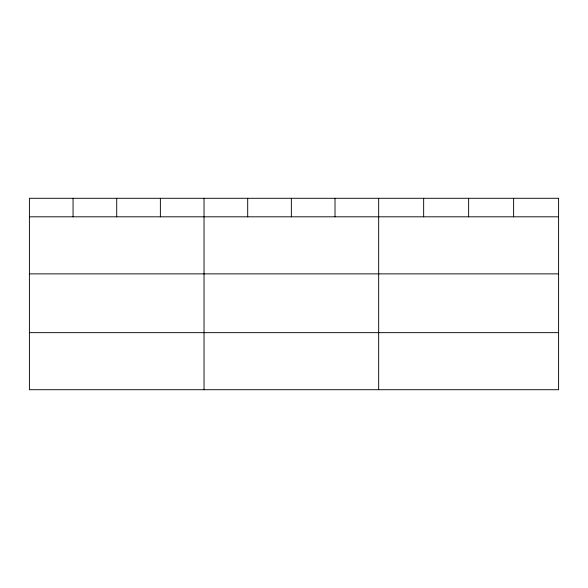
<?xml version="1.0" encoding="UTF-8"?>
<svg xmlns="http://www.w3.org/2000/svg" width="588" height="588" viewBox="0 0 588 588"><rect width="100%" height="100%" fill="white"/><g stroke="black" fill="none" stroke-linecap="round" stroke-linejoin="round"><path stroke-width="0.88" d="M29.4 216.81L558.6 216.81M29.4 273.868L558.6 273.868M29.4 332.654L558.6 332.654M513.618 198.288L513.618 216.81M468.636 198.288L468.636 216.81M423.654 198.288L423.654 216.81M378.672 198.288L378.672 389.712M335.013 198.288L335.013 216.81M291.354 198.288L291.354 216.81M247.695 198.288L247.695 216.81M204.036 198.288L204.036 389.712M160.377 198.288L160.377 216.81M116.718 198.288L116.718 216.81M73.059 198.288L73.059 216.81M558.6 198.288L29.4 198.288L29.4 389.712L558.6 389.712L558.6 198.288"/></g></svg>
